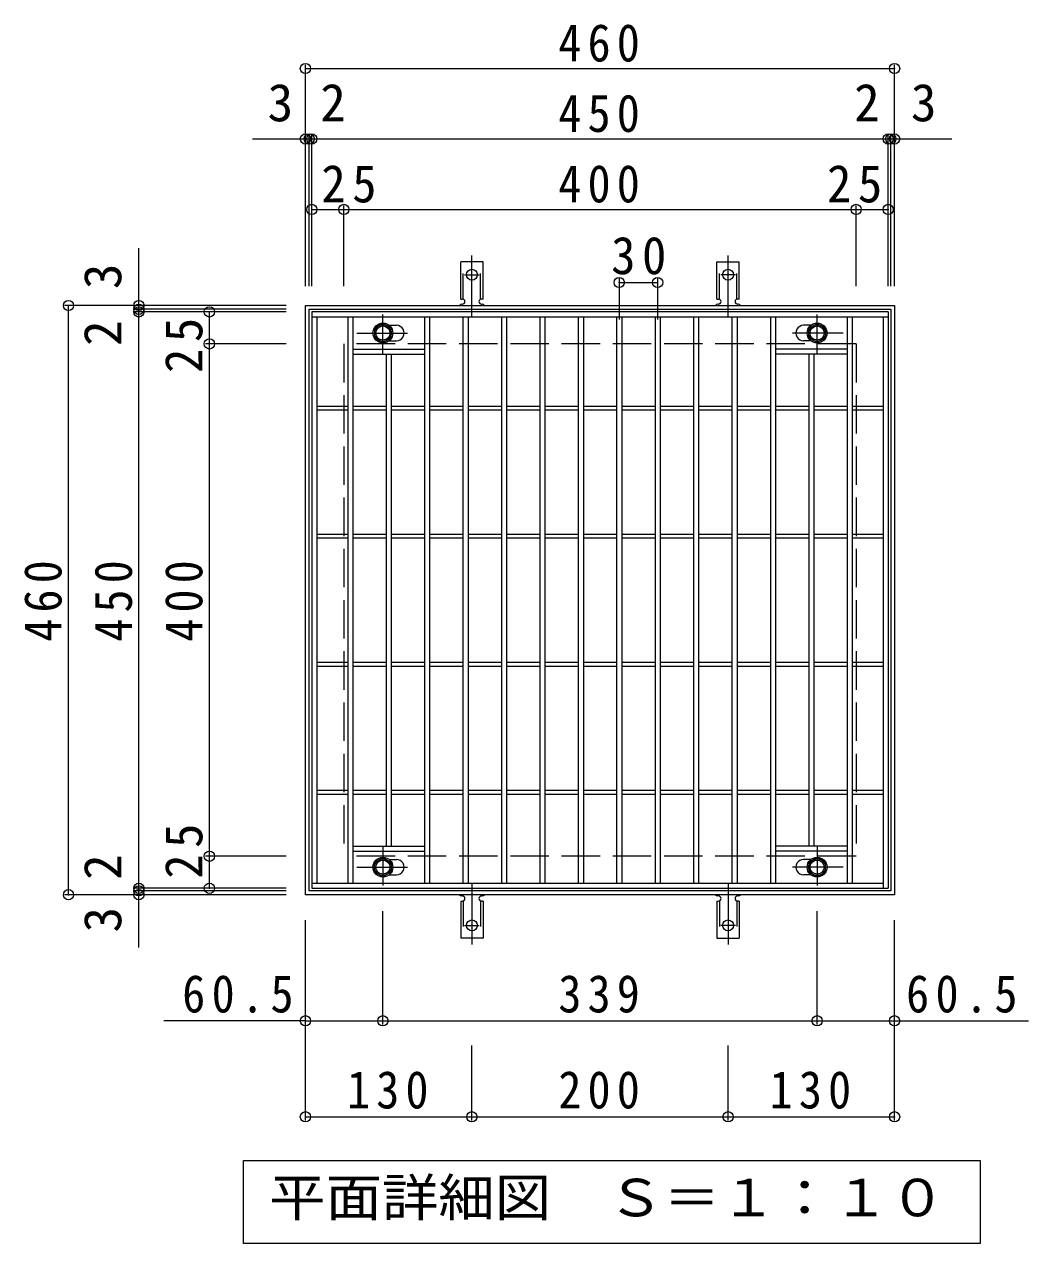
# Model space of a CAD drawing. Units: millimetres at full size, sheet at 1:10. Extents: x -1436 to 1795, y -1374 to 1279.
# Drawn here: x -441 to 343, y 327 to 1279 of the extents above; entities that cross this region are included whole.
import ezdxf
from ezdxf.enums import TextEntityAlignment as Align

# ---------------------------------------------------------------- set-up
doc = ezdxf.new("R2010")
doc.units = ezdxf.units.MM
doc.header["$LTSCALE"] = 10
doc.header["$PDMODE"] = 32
doc.header["$PDSIZE"] = 8
for name, pattern in [('CHAIN1', [8, 5, -1, 1, -1]), ('CHAIN2', [12, 9, -1, 1, -1]), ('DASHED2', [3, 2, -1]), ('DASHED3', [4, 3, -1])]:
    doc.linetypes.add(name, pattern=pattern)
for name, color, linetype, lineweight in [('C-1', 2, 'DASHED3', 9), ('C-2', 3, 'Continuous', 9), ('C-4', 7, 'Continuous', 9), ('C-5', 7, 'Continuous', 9), ('C-8', 4, 'Continuous', 9), ('C-A', 3, 'Continuous', 9)]:
    doc.layers.add(name, color=color, linetype=linetype, lineweight=lineweight)
doc.styles.add('ＭＳ ゴシック', font='')
doc.styles.get('ＭＳ ゴシック').set_extended_font_data('MS Gothic')

msp = doc.modelspace()

# ---------------------------------------------------------------- linework, layer by layer
at = {"layer": 'C-1'}
for p, q in [((-191.32, 1029.51), (-191.32, 629.51)), ((208.68, 1029.51), (-191.32, 1029.51)), ((208.68, 1029.51), (208.68, 629.51)), ((208.68, 629.51), (-191.32, 629.51))]:
    msp.add_line(p, q, dxfattribs=at)
at = {"layer": 'C-1', "linetype": 'Continuous'}
for points in [[(-221.32, 599.51), (-221.32, 1059.51), (238.68, 1059.51), (238.68, 599.51)], [(-218.32, 1056.51), (235.68, 1056.51), (235.68, 602.51), (-218.32, 602.51)]]:
    msp.add_lwpolyline(points, close=True, dxfattribs=at)
at = {"layer": 'C-2'}
for p, q in [((-216.32, 1054.51), (-216.32, 604.51)), ((233.68, 1054.51), (-216.32, 1054.51)), ((233.68, 1050.51), (-216.32, 1050.51)), ((-212.32, 1050.51), (-212.32, 608.51)), ((-188.32, 1050.51), (-188.32, 608.51)), ((-184.32, 1050.51), (-184.32, 608.51)), ((-128.32, 1050.51), (-128.32, 608.51)), ((-124.32, 1050.51), (-124.32, 608.51)), ((-98.32, 1050.51), (-98.32, 608.51)), ((-94.32, 1050.51), (-94.32, 608.51)), ((-68.32, 1050.51), (-68.32, 608.51)), ((-64.32, 1050.51), (-64.32, 608.51)), ((-38.32, 1050.51), (-38.32, 608.51)), ((-34.32, 1050.51), (-34.32, 608.51)), ((-8.32, 1050.51), (-8.32, 608.51)), ((-4.32, 1050.51), (-4.32, 608.51)), ((21.68, 1050.51), (21.68, 608.51)), ((25.68, 1050.51), (25.68, 608.51)), ((51.68, 1050.51), (51.68, 608.51)), ((55.68, 1050.51), (55.68, 608.51)), ((81.68, 1050.51), (81.68, 608.51)), ((85.68, 1050.51), (85.68, 608.51)), ((111.68, 1050.51), (111.68, 608.51)), ((115.68, 1050.51), (115.68, 608.51)), ((141.68, 1050.51), (141.68, 608.51)), ((145.68, 1050.51), (145.68, 608.51)), ((201.68, 1050.51), (201.68, 608.51)), ((205.68, 1050.51), (205.68, 608.51)), ((229.68, 1050.51), (229.68, 604.51)), ((233.68, 1054.51), (233.68, 604.51)), ((-155.91, 1044.01), (-150.32, 1044.01)), ((173.28, 1044.01), (167.68, 1044.01)), ((-155.91, 1032.01), (-150.32, 1032.01)), ((173.28, 1032.01), (167.68, 1032.01)), ((-184.32, 1025.51), (-128.32, 1025.51)), ((-184.32, 1021.51), (-128.32, 1021.51)), ((-158.32, 1021.51), (-158.32, 637.51)), ((-154.32, 1021.51), (-154.32, 637.51)), ((201.68, 1025.51), (145.68, 1025.51)), ((201.68, 1021.51), (145.68, 1021.51)), ((171.68, 1021.51), (171.68, 637.51)), ((175.68, 1021.51), (175.68, 637.51)), ((-212.32, 981.01), (-188.32, 981.01)), ((-184.32, 981.01), (-158.32, 981.01)), ((-154.32, 981.01), (-128.32, 981.01)), ((-124.32, 981.01), (-98.32, 981.01)), ((-94.32, 981.01), (-68.32, 981.01)), ((-64.32, 981.01), (-38.32, 981.01)), ((-34.32, 981.01), (-8.32, 981.01)), ((-4.32, 981.01), (21.68, 981.01)), ((25.68, 981.01), (51.68, 981.01)), ((55.68, 981.01), (81.68, 981.01)), ((85.68, 981.01), (111.68, 981.01)), ((115.68, 981.01), (141.68, 981.01)), ((145.68, 981.01), (171.68, 981.01)), ((175.68, 981.01), (201.68, 981.01)), ((205.68, 981.01), (229.68, 981.01)), ((-212.32, 978.01), (-188.32, 978.01)), ((-184.32, 978.01), (-158.32, 978.01)), ((-154.32, 978.01), (-128.32, 978.01)), ((-124.32, 978.01), (-98.32, 978.01)), ((-94.32, 978.01), (-68.32, 978.01)), ((-64.32, 978.01), (-38.32, 978.01)), ((-34.32, 978.01), (-8.32, 978.01)), ((-4.32, 978.01), (21.68, 978.01)), ((25.68, 978.01), (51.68, 978.01)), ((55.68, 978.01), (81.68, 978.01)), ((85.68, 978.01), (111.68, 978.01)), ((115.68, 978.01), (141.68, 978.01)), ((145.68, 978.01), (171.68, 978.01)), ((175.68, 978.01), (201.68, 978.01)), ((205.68, 978.01), (229.68, 978.01)), ((-212.32, 881.01), (-188.32, 881.01)), ((-212.32, 878.01), (-188.32, 878.01)), ((-184.32, 881.01), (-158.32, 881.01)), ((-184.32, 878.01), (-158.32, 878.01)), ((-154.32, 881.01), (-128.32, 881.01)), ((-154.32, 878.01), (-128.32, 878.01)), ((-124.32, 881.01), (-98.32, 881.01)), ((-124.32, 878.01), (-98.32, 878.01)), ((-94.32, 881.01), (-68.32, 881.01)), ((-94.32, 878.01), (-68.32, 878.01)), ((-64.32, 881.01), (-38.32, 881.01)), ((-64.32, 878.01), (-38.32, 878.01)), ((-34.32, 881.01), (-8.32, 881.01)), ((-34.32, 878.01), (-8.32, 878.01)), ((-4.32, 881.01), (21.68, 881.01)), ((-4.32, 878.01), (21.68, 878.01)), ((25.68, 881.01), (51.68, 881.01)), ((25.68, 878.01), (51.68, 878.01)), ((55.68, 881.01), (81.68, 881.01)), ((55.68, 878.01), (81.68, 878.01)), ((85.68, 881.01), (111.68, 881.01)), ((85.68, 878.01), (111.68, 878.01)), ((115.68, 881.01), (141.68, 881.01)), ((115.68, 878.01), (141.68, 878.01)), ((145.68, 881.01), (171.68, 881.01)), ((145.68, 878.01), (171.68, 878.01)), ((175.68, 881.01), (201.68, 881.01)), ((175.68, 878.01), (201.68, 878.01)), ((205.68, 881.01), (229.68, 881.01)), ((205.68, 878.01), (229.68, 878.01)), ((-212.32, 781.01), (-188.32, 781.01)), ((-184.32, 781.01), (-158.32, 781.01)), ((-154.32, 781.01), (-128.32, 781.01)), ((-124.32, 781.01), (-98.32, 781.01)), ((-94.32, 781.01), (-68.32, 781.01)), ((-64.32, 781.01), (-38.32, 781.01)), ((-34.32, 781.01), (-8.32, 781.01)), ((-4.32, 781.01), (21.68, 781.01)), ((25.68, 781.01), (51.68, 781.01)), ((55.68, 781.01), (81.68, 781.01)), ((85.68, 781.01), (111.68, 781.01)), ((115.68, 781.01), (141.68, 781.01)), ((145.68, 781.01), (171.68, 781.01)), ((175.68, 781.01), (201.68, 781.01)), ((205.68, 781.01), (229.68, 781.01)), ((-212.32, 778.01), (-188.32, 778.01)), ((-184.32, 778.01), (-158.32, 778.01)), ((-154.32, 778.01), (-128.32, 778.01)), ((-124.32, 778.01), (-98.32, 778.01)), ((-94.32, 778.01), (-68.32, 778.01)), ((-64.32, 778.01), (-38.32, 778.01)), ((-34.32, 778.01), (-8.32, 778.01)), ((-4.32, 778.01), (21.68, 778.01)), ((25.68, 778.01), (51.68, 778.01)), ((55.68, 778.01), (81.68, 778.01)), ((85.68, 778.01), (111.68, 778.01)), ((115.68, 778.01), (141.68, 778.01)), ((145.68, 778.01), (171.68, 778.01)), ((175.68, 778.01), (201.68, 778.01)), ((205.68, 778.01), (229.68, 778.01)), ((-212.32, 681.01), (-188.32, 681.01)), ((-212.32, 678.01), (-188.32, 678.01)), ((-184.32, 681.01), (-158.32, 681.01)), ((-184.32, 678.01), (-158.32, 678.01)), ((-154.32, 681.01), (-128.32, 681.01)), ((-154.32, 678.01), (-128.32, 678.01)), ((-124.32, 681.01), (-98.32, 681.01)), ((-124.32, 678.01), (-98.32, 678.01)), ((-94.32, 681.01), (-68.32, 681.01)), ((-94.32, 678.01), (-68.32, 678.01)), ((-64.32, 681.01), (-38.32, 681.01)), ((-64.32, 678.01), (-38.32, 678.01)), ((-34.32, 681.01), (-8.32, 681.01)), ((-34.32, 678.01), (-8.32, 678.01)), ((-4.32, 681.01), (21.68, 681.01)), ((-4.32, 678.01), (21.68, 678.01)), ((25.68, 681.01), (51.68, 681.01)), ((25.68, 678.01), (51.68, 678.01)), ((55.68, 681.01), (81.68, 681.01)), ((55.68, 678.01), (81.68, 678.01)), ((85.68, 681.01), (111.68, 681.01)), ((85.68, 678.01), (111.68, 678.01)), ((115.68, 681.01), (141.68, 681.01)), ((115.68, 678.01), (141.68, 678.01)), ((145.68, 681.01), (171.68, 681.01)), ((145.68, 678.01), (171.68, 678.01)), ((175.68, 681.01), (201.68, 681.01)), ((175.68, 678.01), (201.68, 678.01)), ((205.68, 681.01), (229.68, 681.01)), ((205.68, 678.01), (229.68, 678.01)), ((-184.32, 637.51), (-128.32, 637.51)), ((-184.32, 633.51), (-128.32, 633.51)), ((201.68, 637.51), (145.68, 637.51)), ((201.68, 633.51), (145.68, 633.51)), ((-155.91, 627.01), (-150.32, 627.01)), ((173.28, 627.01), (167.68, 627.01)), ((-155.91, 615.01), (-150.32, 615.01)), ((173.28, 615.01), (167.68, 615.01)), ((-216.32, 608.51), (229.68, 608.51)), ((-216.32, 604.51), (233.68, 604.51))]:
    msp.add_line(p, q, dxfattribs=at)
for centre, start, end in [((-150.32, 1038.01), 269.99995, 90), ((167.68, 1038.01), 90, 270.00005), ((-150.32, 621.01), 270, 90.00005), ((167.68, 621.01), 89.99995, 270)]:
    msp.add_arc(centre, 6, start, end, dxfattribs=at)
at = {"layer": 'C-4'}
for p, q in [((-221.32, 1074.51), (-221.32, 1247.51)), ((238.68, 1074.51), (238.68, 1247.51)), ((-221.32, 1244.51), (238.68, 1244.51)), ((-218.32, 1074.51), (-218.32, 1192.51)), ((-216.32, 1074.51), (-216.32, 1192.51)), ((233.68, 1074.51), (233.68, 1192.51)), ((235.68, 1074.51), (235.68, 1192.51)), ((-262.64, 1189.51), (283.43, 1189.51)), ((-216.32, 1134.51), (233.68, 1134.51)), ((-191.32, 1074.51), (-191.32, 1137.51)), ((208.68, 1074.51), (208.68, 1137.51)), ((-351.32, 558.19), (-351.32, 1104.26)), ((23.68, 1080.48), (23.68, 1048.5)), ((23.68, 1077.48), (53.68, 1077.48)), ((53.68, 1080.48), (53.68, 1048.5)), ((-236.32, 1059.51), (-409.32, 1059.51)), ((-406.32, 599.51), (-406.32, 1059.51)), ((-236.32, 1056.51), (-354.32, 1056.51)), ((-236.32, 1054.51), (-354.32, 1054.51)), ((-296.32, 604.51), (-296.32, 1054.5)), ((-236.32, 1029.51), (-299.32, 1029.51)), ((-236.32, 629.51), (-299.32, 629.51)), ((-236.32, 604.51), (-354.32, 604.51)), ((-236.32, 602.51), (-354.32, 602.51)), ((-236.32, 599.51), (-409.32, 599.51)), ((-160.82, 498.12), (-160.82, 586.62)), ((178.18, 498.12), (178.18, 586.62)), ((-221.32, 423.15), (-221.32, 579.51)), ((238.68, 423.15), (238.68, 579.51)), ((-221.32, 501.12), (-160.82, 501.12)), ((-160.82, 501.12), (178.18, 501.12)), ((178.18, 501.12), (238.68, 501.12)), ((-91.32, 423.15), (-91.32, 481.84)), ((108.68, 423.15), (108.68, 481.84)), ((-221.32, 426.15), (-91.32, 426.15)), ((-91.32, 426.15), (108.68, 426.15)), ((108.68, 426.15), (238.68, 426.15))]:
    msp.add_line(p, q, dxfattribs=at)
for p in [(-221.32, 1244.51), (238.68, 1244.51), (-221.32, 1189.51), (-218.32, 1189.51), (-216.32, 1189.51), (233.68, 1189.51), (235.68, 1189.51), (238.68, 1189.51), (-216.32, 1134.51), (-191.32, 1134.51), (208.68, 1134.51), (233.68, 1134.51), (23.68, 1077.48), (53.68, 1077.48), (-406.32, 1059.51), (-351.32, 1059.51), (-351.32, 1056.51), (-351.32, 1054.51), (-296.32, 1054.5), (-296.32, 1029.51), (-296.32, 629.51), (-406.32, 599.51), (-351.32, 604.51), (-351.32, 602.51), (-351.32, 599.51), (-296.32, 604.51), (-221.32, 501.12), (-160.82, 501.12), (178.18, 501.12), (238.68, 501.12), (-221.32, 426.15), (-91.32, 426.15), (108.68, 426.15), (238.68, 426.15)]:
    msp.add_point(p, dxfattribs=at)
at = {"layer": 'C-5'}
for p, q in [((-221.32, 501.12), (-331.98, 501.12)), ((238.68, 501.12), (343.35, 501.12))]:
    msp.add_line(p, q, dxfattribs=at)
msp.add_lwpolyline([(-269.59, 327.11), (-269.59, 392.11), (305.41, 392.11), (305.41, 327.11)], close=True, dxfattribs=at)
at = {"layer": 'C-8', "linetype": 'CHAIN1'}
for p, q in [((-160.82, 1022.03), (-160.82, 1052.39)), ((178.18, 1022.03), (178.18, 1052.39)), ((-181.29, 1038.01), (-141.6, 1038.01)), ((198.65, 1038.01), (158.96, 1038.01)), ((-160.82, 636.98), (-160.82, 606.62)), ((178.18, 636.98), (178.18, 606.62)), ((-181.29, 621.01), (-141.6, 621.01)), ((198.65, 621.01), (158.96, 621.01))]:
    msp.add_line(p, q, dxfattribs=at)
at = {"layer": 'C-8'}
for points in [[(-154.32, 1034.25), (-154.32, 1041.76), (-160.82, 1045.51), (-167.32, 1041.76), (-167.32, 1034.25), (-160.82, 1030.5)], [(171.68, 1034.25), (171.68, 1041.76), (178.18, 1045.51), (184.68, 1041.76), (184.68, 1034.25), (178.18, 1030.5)], [(-154.32, 624.76), (-154.32, 617.25), (-160.82, 613.5), (-167.32, 617.25), (-167.32, 624.76), (-160.82, 628.51)], [(171.68, 624.76), (171.68, 617.25), (178.18, 613.5), (184.68, 617.25), (184.68, 624.76), (178.18, 628.51)]]:
    msp.add_lwpolyline(points, close=True, dxfattribs=at)
for centre, radius in [((-160.82, 1038.01), 7.75), ((-160.82, 1038.01), 6.5), ((-160.82, 1038.01), 5.5), ((178.18, 1038.01), 7.75), ((178.18, 1038.01), 6.5), ((178.18, 1038.01), 5.5), ((-160.82, 621.01), 7.75), ((178.18, 621.01), 7.75), ((-160.82, 621.01), 6.5), ((-160.82, 621.01), 5.5), ((178.18, 621.01), 6.5), ((178.18, 621.01), 5.5)]:
    msp.add_circle(centre, radius, dxfattribs=at)
at = {"layer": 'C-A', "color": 7, "linetype": 'CHAIN2'}
for p, q in [((-91.32, 1051.04), (-91.32, 1098.44)), ((108.68, 1051.04), (108.68, 1098.44)), ((-97.09, 1083.51), (-85.54, 1083.51)), ((114.46, 1083.51), (102.91, 1083.51)), ((-91.32, 607.97), (-91.32, 560.57)), ((108.68, 607.97), (108.68, 560.57)), ((-97.09, 575.51), (-85.54, 575.51)), ((114.46, 575.51), (102.91, 575.51))]:
    msp.add_line(p, q, dxfattribs=at)
at = {"layer": 'C-A'}
for p, q in [((-100.07, 1064.51), (-100.07, 1093.51)), ((-82.57, 1093.51), (-100.07, 1093.51)), ((-82.57, 1064.51), (-82.57, 1093.51)), ((99.93, 1064.51), (99.93, 1093.51)), ((99.93, 1093.51), (117.43, 1093.51)), ((117.43, 1064.51), (117.43, 1093.51)), ((-100.07, 1064.51), (-98.82, 1064.51)), ((-99.32, 1060.51), (-98.82, 1060.51)), ((-82.57, 1064.51), (-83.82, 1064.51)), ((-83.82, 1060.51), (-83.31, 1060.51)), ((99.93, 1064.51), (101.18, 1064.51)), ((101.19, 1060.51), (100.67, 1060.51)), ((117.43, 1064.51), (116.18, 1064.51)), ((116.68, 1060.51), (116.18, 1060.51)), ((-100.07, 594.51), (-98.82, 594.51)), ((-100.07, 594.51), (-100.07, 565.51)), ((-99.32, 598.51), (-98.82, 598.51)), ((-83.82, 598.51), (-83.31, 598.51)), ((-82.57, 594.51), (-83.82, 594.51)), ((-82.57, 594.51), (-82.57, 565.51)), ((99.93, 594.51), (101.18, 594.51)), ((99.93, 594.51), (99.93, 565.51)), ((101.19, 598.51), (100.67, 598.51)), ((116.68, 598.51), (116.18, 598.51)), ((117.43, 594.51), (116.18, 594.51)), ((117.43, 594.51), (117.43, 565.51)), ((-82.57, 565.51), (-100.07, 565.51)), ((99.93, 565.51), (117.43, 565.51))]:
    msp.add_line(p, q, dxfattribs=at)
at = {"layer": 'C-A', "linetype": 'DASHED2'}
for p, q in [((-98.07, 1064.36), (-98.07, 1093.51)), ((-84.57, 1064.36), (-84.57, 1093.51)), ((101.93, 1064.36), (101.93, 1093.51)), ((115.43, 1064.36), (115.43, 1093.51)), ((-98.07, 594.65), (-98.07, 565.51)), ((-84.57, 594.65), (-84.57, 565.51)), ((101.93, 594.65), (101.93, 565.51)), ((115.43, 594.65), (115.43, 565.51))]:
    msp.add_line(p, q, dxfattribs=at)
at = {"layer": 'C-A'}
for centre in [(-91.32, 1083.51), (108.68, 1083.51), (-91.32, 575.51), (108.68, 575.51)]:
    msp.add_circle(centre, 4.25, dxfattribs=at)
for centre, start, end in [((-99.32, 1058.51), 90.27596, 150.00047), ((-98.82, 1062.51), 270, 90), ((-83.82, 1062.51), 90, 269.8667), ((-83.32, 1058.51), 29.99927, 89.75836), ((100.68, 1058.51), 90.24164, 150.00073), ((101.18, 1062.51), 270.1333, 90), ((116.18, 1062.51), 90, 270), ((116.68, 1058.51), 29.99953, 89.72404), ((-99.32, 600.51), 209.99953, 269.72404), ((-98.82, 596.51), 270, 90), ((-83.82, 596.51), 90.1333, 270), ((-83.32, 600.51), 270.24164, 330.00073), ((100.68, 600.51), 209.99927, 269.75836), ((101.18, 596.51), 270, 89.8667), ((116.18, 596.51), 90, 270), ((116.68, 600.51), 270.27596, 330.00047)]:
    msp.add_arc(centre, 2, start, end, dxfattribs=at)

# ---------------------------------------------------------------- texts
at = {"layer": 'C-4', "color": 2, "style": 'ＭＳ ゴシック'}
for s, p in [('3', (-250.84, 1194.51)), ('2', (-209.75, 1194.51)), ('2', (207.11, 1194.51)), ('3', (251.45, 1194.51))]:
    msp.add_text(s, height=29.33, dxfattribs=at).set_placement(p, align=Align.BOTTOM_LEFT)
for s, p in [('3', (-356.32, 1072.27)), ('2', (-356.32, 1027.94)), ('2', (-356.32, 611.08)), ('3', (-356.32, 569.99))]:
    msp.add_text(s, height=29.33, rotation=90, dxfattribs=at).set_placement(p, align=Align.BOTTOM_LEFT)
at = {"layer": 'C-4', "color": 2, "char_height": 29.33, "attachment_point": 7, "style": 'ＭＳ ゴシック'}
for s, insert in [('\\T1.27;\\W0.9;460', (-23.82, 1249.51)), ('\\T1.27;\\W0.9;450', (-23.82, 1194.51)), ('\\T1.27;\\W0.9;400', (-23.82, 1139.51)), ('\\T1.27;\\W0.95;30', (17.43, 1083.48)), ('\\T1.28;\\W0.9;60.5', (-317.52, 507.12)), ('\\T1.27;\\W0.9;339', (-23.82, 507.12)), ('\\T1.28;\\W0.9;60.5', (247.71, 507.12)), ('\\T1.27;\\W0.9;130', (-188.82, 432.15)), ('\\T1.27;\\W0.9;200', (-23.82, 432.15)), ('\\T1.27;\\W0.9;130', (141.18, 432.15))]:
    msp.add_mtext(s, dxfattribs=dict(at, insert=insert))
for s, insert, rotation in [('\\T1.27;\\W0.95;25', (-208.86, 1139.51), 0.001), ('\\T1.27;\\W0.95;25', (186, 1139.51), 0.001), ('\\T1.27;\\W0.95;25', (-301.32, 1006.83), 90.001), ('\\T1.27;\\W0.9;460', (-411.32, 797.01), 90), ('\\T1.27;\\W0.9;450', (-356.32, 797.01), 90), ('\\T1.27;\\W0.9;400', (-301.32, 797.01), 90), ('\\T1.27;\\W0.95;25', (-301.32, 611.97), 90.001)]:
    msp.add_mtext(s, dxfattribs=dict(at, insert=insert, rotation=rotation))
at = {"layer": 'C-5', "color": 2, "style": 'ＭＳ ゴシック', "width": 1.1}
msp.add_text('平面詳細図\u3000Ｓ＝１：１０', height=29.33, dxfattribs=at).set_placement((-249.59, 339.61), align=Align.BOTTOM_LEFT)

doc.saveas('drawing.dxf')
